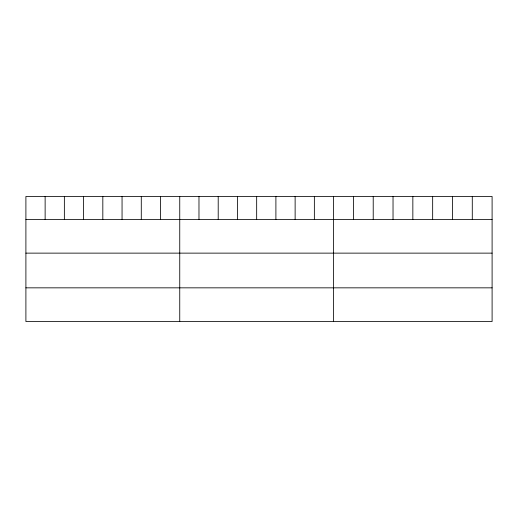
<?xml version="1.0" encoding="UTF-8"?>
<svg xmlns="http://www.w3.org/2000/svg" width="518" height="518" viewBox="0 0 518 518"><rect width="100%" height="100%" fill="white"/><g stroke="black" fill="none" stroke-linecap="round" stroke-linejoin="round"><path stroke-width="0.78" d="M492.1 219.444L492.1 321.529L25.9 321.529L25.9 196.471L492.1 196.471L492.1 219.444L25.9 219.444M25.9 253.134L492.1 253.134M25.9 287.84L492.1 287.84M472.286 196.471L472.286 219.444M452.473 196.471L452.473 219.444M432.659 196.471L432.659 219.444M412.846 196.471L412.846 219.444M393.032 196.471L393.032 219.444M373.219 196.471L373.219 219.444M353.405 196.471L353.405 219.444M333.592 196.471L333.592 321.529M314.361 196.471L314.361 219.444M295.13 196.471L295.13 219.444M275.9 196.471L275.9 219.444M256.669 196.471L256.669 219.444M237.438 196.471L237.438 219.444M218.207 196.471L218.207 219.444M198.977 196.471L198.977 219.444M179.746 196.471L179.746 321.529M160.515 196.471L160.515 219.444M141.284 196.471L141.284 219.444M122.054 196.471L122.054 219.444M102.823 196.471L102.823 219.444M83.592 196.471L83.592 219.444M64.362 196.471L64.362 219.444M45.131 196.471L45.131 219.444"/></g></svg>
